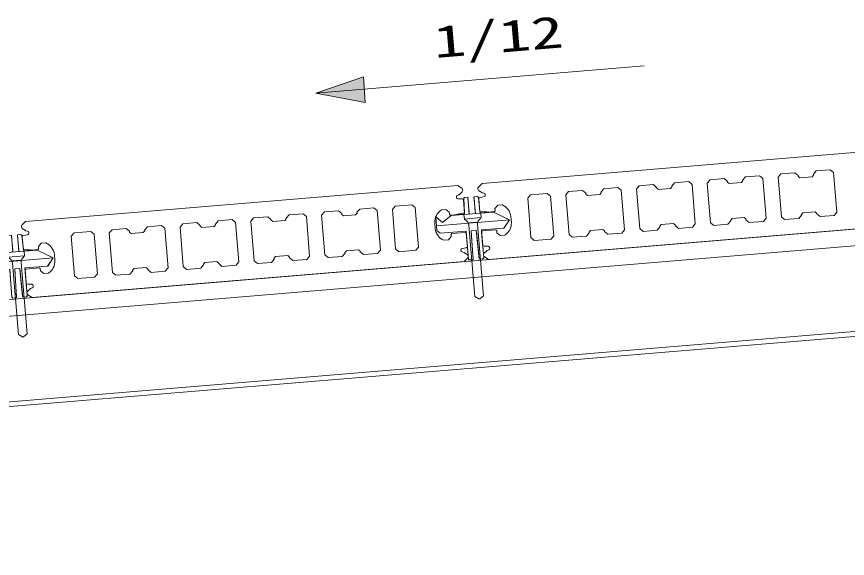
# Model space of a CAD drawing. Units: millimetres, scale not verified. Extents: x -829 to 829, y -160 to 161.
# Drawn here: x -124.8 to -70.4, y -91.4 to -55.9 of the extents above; entities that cross this region are included whole.
import ezdxf
from ezdxf.enums import TextEntityAlignment as Align

# ---------------------------------------------------------------- set-up
doc = ezdxf.new("R2010")
doc.units = ezdxf.units.MM
doc.header["$LTSCALE"] = 2
for name, color, linetype, lineweight in [('0-0_一般', 4, 'Continuous', 9), ('0-1_根太', 4, 'Continuous', 9), ('0-2_デッキ', 4, 'Continuous', 9), ('0-7_文字', 4, 'Continuous', 9)]:
    doc.layers.add(name, color=color, linetype=linetype, lineweight=lineweight)
doc.styles.add('ＭＳ ゴシック', font='')
doc.styles.get('ＭＳ ゴシック').set_extended_font_data('MS Gothic')

# ---------------------------------------------------------------- blocks, each defined once
blk = doc.blocks.new('グループ-49-1')
at = {"layer": '0-1_根太'}
for p, q in [((-1163.51, -669.26), (1085.31, -481.85)), ((-1162.6, -680.22), (1085.31, -492.89)), ((-1157.96, -735.83), (1085.31, -548.89)), ((-1157.7, -739.01), (1085.31, -552.1))]:
    blk.add_line(p, q, dxfattribs=at)
blk = doc.blocks.new('グループ-59-1')
at = {"layer": '0-0_一般'}
for p, q in [((36.02, -527.38), (33.81, -527.57)), ((36.02, -527.38), (36.07, -527.96)), ((42.21, -526.87), (40, -527.05)), ((40.05, -527.63), (40, -527.05)), ((40.84, -537.05), (40.05, -527.63)), ((43.81, -536.81), (42.86, -527.4)), ((33.26, -528.2), (33.88, -537.64)), ((36.07, -527.96), (36.85, -537.38)), ((24.97, -539.34), (52.88, -537.02)), ((63.34, -542.17), (15.51, -546.15)), ((59.77, -547.48), (63.34, -542.17)), ((34.93, -550.5), (36.38, -567.89)), ((38.24, -550.24), (39.38, -567.66)), ((43.35, -567.33), (41.6, -549.96)), ((46.35, -567.06), (44.9, -549.67)), ((37.03, -568.44), (39.42, -568.24)), ((39.38, -567.66), (39.42, -568.24)), ((43.41, -567.91), (43.35, -567.33)), ((43.41, -567.91), (45.8, -567.71))]:
    blk.add_line(p, q, dxfattribs=at)
blk.add_lwpolyline([(15.01, -540.17), (19.33, -543.83), (24.97, -539.34), (33.88, -537.6), (33.26, -528.2), (33.81, -527.57), (36.02, -527.38), (36.93, -538.35), (40.92, -538.01), (40, -527.05), (42.21, -526.87), (42.86, -527.4), (43.81, -536.77), (52.88, -537.02), (63.34, -542.17), (59.66, -547.49), (44.82, -548.73), (46.35, -567.06), (45.8, -567.71), (43.41, -567.91), (41.5, -549), (38.18, -549.28), (39.42, -568.24), (37.03, -568.44), (36.38, -567.89), (34.86, -549.56), (17.91, -550.97), (15.75, -549.14)], close=True, dxfattribs=at)
for centre, start, end in [((33.86, -528.17), 94.7636, 183.7636), ((42.26, -527.46), 5.7636, 94.7636), ((36.98, -567.84), 184.7636, 274.7636), ((45.75, -567.11), 274.7636, 4.7636)]:
    blk.add_arc(centre, 0.6, start, end, dxfattribs=at)
blk = doc.blocks.new('グループ-60-1')
at = {"layer": '0-0_一般'}
for p, q in [((44.4, -537.72), (44.65, -540.71)), ((44.65, -540.71), (33.69, -541.63)), ((33.69, -541.63), (35.32, -543)), ((42.2, -543.61), (36.58, -544.07)), ((44.65, -540.71), (43.27, -542.34)), ((36.72, -545.72), (40.61, -592.42)), ((42.34, -545.26), (46.23, -591.96)), ((40.61, -592.42), (43.21, -593.94)), ((43.21, -593.94), (43.57, -593.99))]:
    blk.add_line(p, q, dxfattribs=at)
for points in [[(44.4, -537.72), (33.44, -538.64), (33.69, -541.63)], [(43.57, -593.99), (43.93, -593.88), (46.23, -591.96)]]:
    blk.add_lwpolyline(points, dxfattribs=at)
for centre, start, end in [((32.74, -546.06), 4.7636, 49.7636), ((46.33, -544.92), 139.7636, 184.7636)]:
    blk.add_arc(centre, 4, start, end, dxfattribs=at)
blk = doc.blocks.new('グループ-61-1')
at = {"layer": '0-0_一般'}
for name in ['グループ-59-1', 'グループ-60-1']:
    blk.add_blockref(name, (0, 0), dxfattribs=at)
blk = doc.blocks.new('グループ-62-1')
at = {"layer": '0-0_一般'}
for p, q in [((332.22, -503.29), (332.84, -512.73)), ((334.98, -502.47), (332.77, -502.65)), ((334.98, -502.47), (335.03, -503.05)), ((335.03, -503.05), (335.82, -512.47)), ((341.18, -501.95), (338.97, -502.14)), ((339.02, -502.71), (338.97, -502.14)), ((339.8, -512.14), (339.02, -502.71)), ((342.78, -511.9), (341.83, -502.49)), ((323.94, -514.43), (351.84, -512.1)), ((362.3, -517.25), (314.47, -521.24)), ((358.73, -522.57), (362.3, -517.25)), ((333.9, -525.58), (335.35, -542.98)), ((337.2, -525.33), (338.35, -542.75)), ((342.31, -542.42), (340.56, -525.05)), ((345.31, -542.15), (343.86, -524.75)), ((335.99, -543.53), (338.39, -543.33)), ((338.35, -542.75), (338.39, -543.33)), ((342.37, -543), (342.31, -542.42)), ((342.37, -543), (344.76, -542.8))]:
    blk.add_line(p, q, dxfattribs=at)
blk.add_lwpolyline([(313.97, -515.26), (318.29, -518.91), (323.94, -514.43), (332.84, -512.68), (332.22, -503.29), (332.77, -502.65), (334.98, -502.47), (335.9, -513.43), (339.88, -513.1), (338.97, -502.14), (341.18, -501.95), (341.83, -502.49), (342.77, -511.86), (351.84, -512.1), (362.3, -517.25), (358.62, -522.58), (343.78, -523.81), (345.31, -542.15), (344.76, -542.8), (342.37, -543), (340.46, -524.09), (337.14, -524.37), (338.39, -543.33), (335.99, -543.53), (335.35, -542.98), (333.82, -524.64), (316.88, -526.05), (314.72, -524.23)], close=True, dxfattribs=at)
for centre, start, end in [((332.82, -503.25), 94.7636, 183.7636), ((341.23, -502.55), 5.7636, 94.7636), ((335.95, -542.93), 184.7636, 274.7636), ((344.71, -542.2), 274.7636, 4.7636)]:
    blk.add_arc(centre, 0.6, start, end, dxfattribs=at)
blk = doc.blocks.new('グループ-63-1')
at = {"layer": '0-0_一般'}
for p, q in [((343.62, -515.8), (332.65, -516.71)), ((332.65, -516.71), (334.28, -518.09)), ((343.62, -515.8), (342.24, -517.43)), ((343.37, -512.81), (343.62, -515.8)), ((341.17, -518.69), (335.55, -519.16)), ((335.69, -520.81), (339.58, -567.51)), ((341.31, -520.34), (345.2, -567.04)), ((339.58, -567.51), (342.17, -569.02)), ((342.17, -569.02), (342.54, -569.07))]:
    blk.add_line(p, q, dxfattribs=at)
for points in [[(343.37, -512.81), (332.41, -513.72), (332.65, -516.71)], [(342.54, -569.07), (342.89, -568.96), (345.2, -567.04)]]:
    blk.add_lwpolyline(points, dxfattribs=at)
for centre, start, end in [((331.7, -521.14), 4.7636, 49.7636), ((345.29, -520.01), 139.7636, 184.7636)]:
    blk.add_arc(centre, 4, start, end, dxfattribs=at)
blk = doc.blocks.new('グループ-64-1')
at = {"layer": '0-0_一般'}
for name in ['グループ-62-1', 'グループ-63-1']:
    blk.add_blockref(name, (0, 0), dxfattribs=at)

msp = doc.modelspace()

# ---------------------------------------------------------------- linework, layer by layer
at = {"layer": '0-2_デッキ'}
for p, q in [((-95.782, -67.557), (-95.599, -67.384)), ((-95.568, -67.301), (-95.573, -67.248)), ((-94.576, -67.165), (-94.571, -67.218)), ((-94.527, -67.294), (-94.318, -67.435)), ((-94.282, -67.45), (-94.171, -67.473)), ((-95.982, -67.753), (-95.985, -67.722)), ((-95.92, -67.619), (-95.815, -67.577)), ((-95.615, -67.848), (-95.881, -67.846)), ((-94.172, -67.704), (-94.434, -67.749)), ((-94.091, -67.564), (-94.088, -67.595)), ((-92.416, -68.994), (-92.383, -69.393)), ((-97.366, -69.808), (-97.399, -69.41)), ((-124.472, -69.656), (-124.468, -69.71)), ((-124.423, -69.786), (-124.214, -69.926)), ((-124.179, -69.941), (-124.068, -69.964)), ((-123.987, -70.055), (-123.985, -70.087)), ((-124.069, -70.195), (-124.331, -70.241)), ((-95.691, -71.239), (-95.694, -71.207)), ((-95.61, -71.099), (-95.348, -71.053)), ((-94, -71.246), (-94.183, -71.419)), ((-94.167, -70.955), (-93.901, -70.956)), ((-93.862, -71.184), (-93.968, -71.225)), ((-93.801, -71.049), (-93.798, -71.081)), ((-122.313, -71.486), (-122.28, -71.884)), ((-95.5, -71.353), (-95.611, -71.329)), ((-95.256, -71.508), (-95.465, -71.368)), ((-95.207, -71.638), (-95.211, -71.584)), ((-94.215, -71.501), (-94.21, -71.555)), ((-124.063, -73.446), (-123.798, -73.448)), ((-124.111, -73.992), (-124.106, -74.046)), ((-123.897, -73.737), (-124.079, -73.91)), ((-123.759, -73.675), (-123.864, -73.717)), ((-123.697, -73.541), (-123.694, -73.572))]:
    msp.add_line(p, q, dxfattribs=at)
for points in [[(-65.719, -64.682), (-66, -64.485), (-94.302, -66.843), (-94.546, -67.084)], [(-95.615, -67.173), (-95.896, -66.976), (-124.198, -69.335), (-124.442, -69.575)], [(-96.967, -68.571), (-96.668, -68.546), (-96.453, -68.729), (-96.44, -68.878), (-96.386, -68.924), (-95.489, -68.849), (-95.444, -68.795), (-95.515, -67.941)], [(-94.518, -67.858), (-94.447, -68.712), (-94.393, -68.758), (-93.496, -68.683), (-93.45, -68.629), (-93.463, -68.479), (-93.28, -68.264), (-92.981, -68.239)], [(-94.167, -71.629), (-93.886, -71.826), (-65.585, -69.468), (-65.34, -69.227)], [(-95.264, -70.945), (-95.336, -70.091), (-95.39, -70.045), (-96.286, -70.12), (-96.332, -70.174), (-96.32, -70.323), (-96.502, -70.539), (-96.801, -70.564)], [(-92.815, -70.232), (-93.114, -70.257), (-93.33, -70.074), (-93.343, -69.925), (-93.396, -69.879), (-94.293, -69.954), (-94.339, -70.008), (-94.268, -70.862)], [(-124.414, -70.349), (-124.343, -71.203), (-124.289, -71.249), (-123.393, -71.174), (-123.347, -71.12), (-123.359, -70.971), (-123.177, -70.755), (-122.878, -70.73)], [(-124.064, -74.121), (-123.783, -74.318), (-95.481, -71.959), (-95.237, -71.718)], [(-122.712, -72.723), (-123.011, -72.748), (-123.226, -72.565), (-123.239, -72.416), (-123.293, -72.37), (-124.19, -72.445), (-124.235, -72.499), (-124.164, -73.353)]]:
    msp.add_lwpolyline(points, dxfattribs=at)
for points in [[(-77.229, -66.675), (-77.234, -66.625), (-77.051, -66.409), (-76.129, -66.333), (-75.913, -66.515), (-75.697, -69.106), (-75.88, -69.322), (-76.802, -69.399), (-77.018, -69.216), (-77.022, -69.167), (-77.13, -69.075), (-77.927, -69.142), (-78.018, -69.25), (-78.014, -69.299), (-78.197, -69.515), (-79.119, -69.592), (-79.335, -69.409), (-79.551, -66.818), (-79.368, -66.602), (-78.446, -66.526), (-78.23, -66.708), (-78.226, -66.758), (-78.118, -66.85), (-77.321, -66.783)], [(-73.592, -66.372), (-73.484, -66.463), (-72.687, -66.397), (-72.596, -66.289), (-72.6, -66.239), (-72.417, -66.023), (-71.495, -65.946), (-71.279, -66.129), (-71.063, -68.72), (-71.246, -68.936), (-72.168, -69.013), (-72.384, -68.83), (-72.388, -68.78), (-72.496, -68.689), (-73.293, -68.755), (-73.384, -68.863), (-73.38, -68.913), (-73.563, -69.129), (-74.485, -69.206), (-74.701, -69.023), (-74.917, -66.432), (-74.734, -66.216), (-73.812, -66.14), (-73.596, -66.322)], [(-81.656, -69.603), (-81.66, -69.553), (-81.768, -69.462), (-82.565, -69.528), (-82.657, -69.636), (-82.653, -69.686), (-82.835, -69.902), (-83.757, -69.979), (-83.973, -69.796), (-84.189, -67.205), (-84.006, -66.989), (-83.084, -66.912), (-82.869, -67.095), (-82.864, -67.145), (-82.756, -67.236), (-81.959, -67.17), (-81.868, -67.062), (-81.872, -67.012), (-81.689, -66.796), (-80.768, -66.719), (-80.552, -66.902), (-80.336, -69.493), (-80.518, -69.709), (-81.44, -69.786)], [(-87.287, -70.072), (-87.469, -70.288), (-88.391, -70.365), (-88.607, -70.182), (-88.823, -67.591), (-88.64, -67.375), (-87.718, -67.298), (-87.502, -67.481), (-87.498, -67.531), (-87.39, -67.622), (-86.593, -67.556), (-86.502, -67.448), (-86.506, -67.398), (-86.323, -67.182), (-85.401, -67.105), (-85.186, -67.288), (-84.97, -69.879), (-85.152, -70.095), (-86.074, -70.172), (-86.29, -69.989), (-86.294, -69.939), (-86.402, -69.848), (-87.199, -69.914), (-87.291, -70.022)], [(-91.315, -67.799), (-91.132, -67.583), (-90.035, -67.491), (-89.819, -67.674), (-89.604, -70.265), (-89.786, -70.481), (-90.883, -70.572), (-91.099, -70.389)], [(-103.488, -68.863), (-103.38, -68.955), (-102.583, -68.888), (-102.492, -68.78), (-102.496, -68.731), (-102.313, -68.515), (-101.392, -68.438), (-101.176, -68.62), (-100.96, -71.212), (-101.142, -71.427), (-102.064, -71.504), (-102.28, -71.322), (-102.284, -71.272), (-102.392, -71.18), (-103.189, -71.247), (-103.281, -71.355), (-103.277, -71.405), (-103.459, -71.621), (-104.381, -71.697), (-104.597, -71.515), (-104.813, -68.924), (-104.63, -68.708), (-103.708, -68.631), (-103.493, -68.814)], [(-99.963, -71.128), (-100.179, -68.537), (-99.996, -68.322), (-98.9, -68.23), (-98.684, -68.413), (-98.468, -71.004), (-98.65, -71.219), (-99.747, -71.311)], [(-107.126, -69.167), (-107.13, -69.117), (-106.947, -68.901), (-106.025, -68.824), (-105.81, -69.007), (-105.594, -71.598), (-105.776, -71.814), (-106.698, -71.89), (-106.914, -71.708), (-106.918, -71.658), (-107.026, -71.567), (-107.823, -71.633), (-107.915, -71.741), (-107.911, -71.791), (-108.093, -72.007), (-109.015, -72.083), (-109.231, -71.901), (-109.447, -69.31), (-109.264, -69.094), (-108.342, -69.017), (-108.127, -69.2), (-108.122, -69.25), (-108.014, -69.341), (-107.217, -69.274)], [(-117.183, -72.563), (-117.366, -72.779), (-118.287, -72.856), (-118.503, -72.673), (-118.719, -70.082), (-118.537, -69.867), (-117.615, -69.79), (-117.399, -69.972), (-117.395, -70.022), (-117.287, -70.114), (-116.49, -70.047), (-116.398, -69.939), (-116.402, -69.889), (-116.22, -69.673), (-115.298, -69.597), (-115.082, -69.779), (-114.866, -72.37), (-115.049, -72.586), (-115.97, -72.663), (-116.186, -72.48), (-116.191, -72.431), (-116.299, -72.339), (-117.096, -72.406), (-117.187, -72.514)], [(-111.552, -72.094), (-111.557, -72.044), (-111.665, -71.953), (-112.462, -72.019), (-112.553, -72.127), (-112.549, -72.177), (-112.732, -72.393), (-113.654, -72.47), (-113.869, -72.287), (-114.085, -69.696), (-113.903, -69.48), (-112.981, -69.404), (-112.765, -69.586), (-112.761, -69.636), (-112.653, -69.727), (-111.856, -69.661), (-111.764, -69.553), (-111.768, -69.503), (-111.586, -69.287), (-110.664, -69.21), (-110.448, -69.393), (-110.232, -71.984), (-110.415, -72.2), (-111.337, -72.277)], [(-121.211, -70.29), (-121.028, -70.075), (-119.932, -69.983), (-119.716, -70.166), (-119.5, -72.757), (-119.683, -72.972), (-120.779, -73.064), (-120.995, -72.881)]]:
    msp.add_lwpolyline(points, close=True, dxfattribs=at)
for centre, radius, start, end in [((-95.674, -67.256), 0.102, 4.7636, 54.9581), ((-95.669, -67.31), 0.102, 313.4235, 4.7636), ((-94.475, -67.157), 0.102, 134.5692, 184.7636), ((-94.47, -67.21), 0.102, 184.7636, 236.1038), ((-94.261, -67.35), 0.102, 236.1038, 258.0644), ((-95.883, -67.713), 0.102, 111.4629, 184.7636), ((-95.881, -67.745), 0.102, 184.7636, 270), ((-95.852, -67.483), 0.102, 291.4629, 313.4235), ((-95.616, -67.949), 0.102, 4.7636, 90), ((-94.417, -67.85), 0.102, 99.8432, 184.7636), ((-94.19, -67.604), 0.102, 279.8433, 4.7636), ((-94.192, -67.573), 0.102, 4.7636, 78.0644), ((-93.352, -69.105), 0.942, 6.7316, 66.813), ((-96.458, -69.364), 0.942, 122.7143, 182.7957), ((-124.371, -69.648), 0.102, 134.5692, 184.7636), ((-93.324, -69.439), 0.942, 302.7143, 2.7957), ((-124.367, -69.701), 0.102, 184.7636, 236.1038), ((-124.158, -69.842), 0.102, 236.1038, 258.0644), ((-124.086, -70.095), 0.102, 279.8433, 4.7636), ((-124.089, -70.064), 0.102, 4.7636, 78.0644), ((-96.43, -69.698), 0.942, 186.7316, 246.813), ((-124.313, -70.341), 0.102, 99.8432, 184.7636), ((-123.249, -71.596), 0.942, 6.7316, 66.813), ((-95.593, -71.199), 0.102, 99.8432, 184.7636), ((-95.59, -71.23), 0.102, 184.7636, 258.0644), ((-95.366, -70.953), 0.102, 279.8433, 4.7636), ((-94.167, -70.853), 0.102, 184.7636, 270), ((-93.931, -71.32), 0.102, 111.4629, 133.4235), ((-93.902, -71.058), 0.102, 4.7636, 90), ((-93.899, -71.089), 0.102, 291.4629, 4.7636), ((-95.521, -71.452), 0.102, 56.1038, 78.0644), ((-95.312, -71.593), 0.102, 4.7636, 56.1038), ((-95.308, -71.646), 0.102, 314.5692, 4.7636), ((-94.113, -71.493), 0.102, 133.4235, 184.7636), ((-94.109, -71.546), 0.102, 184.7636, 234.9581), ((-123.221, -71.93), 0.942, 302.7143, 2.7957), ((-124.063, -73.345), 0.102, 184.7636, 270), ((-123.798, -73.549), 0.102, 4.7636, 90), ((-124.01, -73.984), 0.102, 133.4235, 184.7636), ((-123.827, -73.811), 0.102, 111.4629, 133.4235), ((-123.796, -73.581), 0.102, 291.4629, 4.7636), ((-124.005, -74.038), 0.102, 184.7636, 234.9581)]:
    msp.add_arc(centre, radius, start, end, dxfattribs=at)
at = {"layer": '0-7_文字', "color": 7}
msp.add_line((-83.679, -59.125), (-105.179, -60.917), dxfattribs=at)
msp.add_lwpolyline([(-101.952, -61.544), (-105.179, -60.917), (-102.071, -59.846)], close=True, dxfattribs=at)
msp.add_solid([(-101.952, -61.544), (-102.071, -59.846), (-105.179, -60.917)], dxfattribs=at)

# ---------------------------------------------------------------- block references
at = {"layer": '0-0_一般', "xscale": 0.1, "yscale": 0.1}
for name in ['グループ-64-1', 'グループ-61-1']:
    msp.add_blockref(name, (-128.728, -17.5), dxfattribs=at)
at = {"layer": '0-1_根太', "xscale": 0.1, "yscale": 0.1}
msp.add_blockref('グループ-49-1', (-128.728, -17.5), dxfattribs=at)

# ---------------------------------------------------------------- texts
at = {"layer": '0-7_文字', "color": 7, "style": 'ＭＳ ゴシック', "width": 1.5}
msp.add_text('1/12', height=2.09, rotation=4.764, dxfattribs=at).set_placement((-97.354, -59.25), align=Align.BOTTOM_LEFT)

doc.saveas('drawing.dxf')
